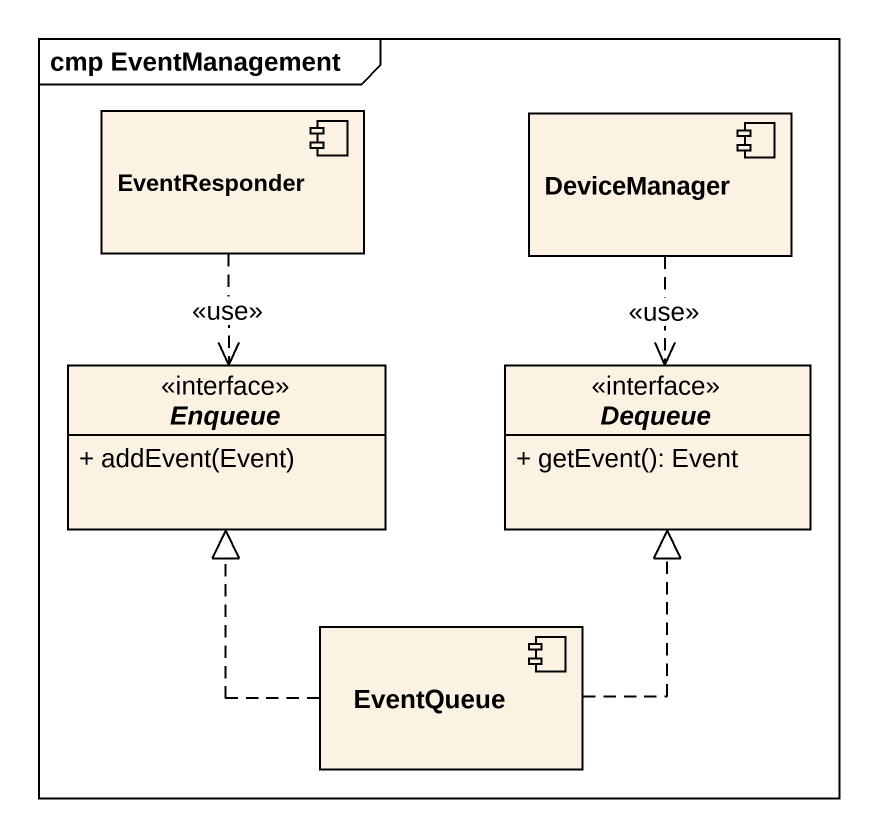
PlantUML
@startuml
mainframe cmp EventManagement
allowmixing
hide circle
hide empty members
skinparam classAttributeIconSize 0
component EventResponder
component DeviceManager
interface Enqueue {
  + addEvent(Event)
}
interface Dequeue {
  + getEvent(): Event
}
component EventQueue
EventResponder ..> Enqueue : <<use>>
DeviceManager ..> Dequeue : <<use>>
EventQueue .up.|> Enqueue
EventQueue .up.|> Dequeue
@enduml
